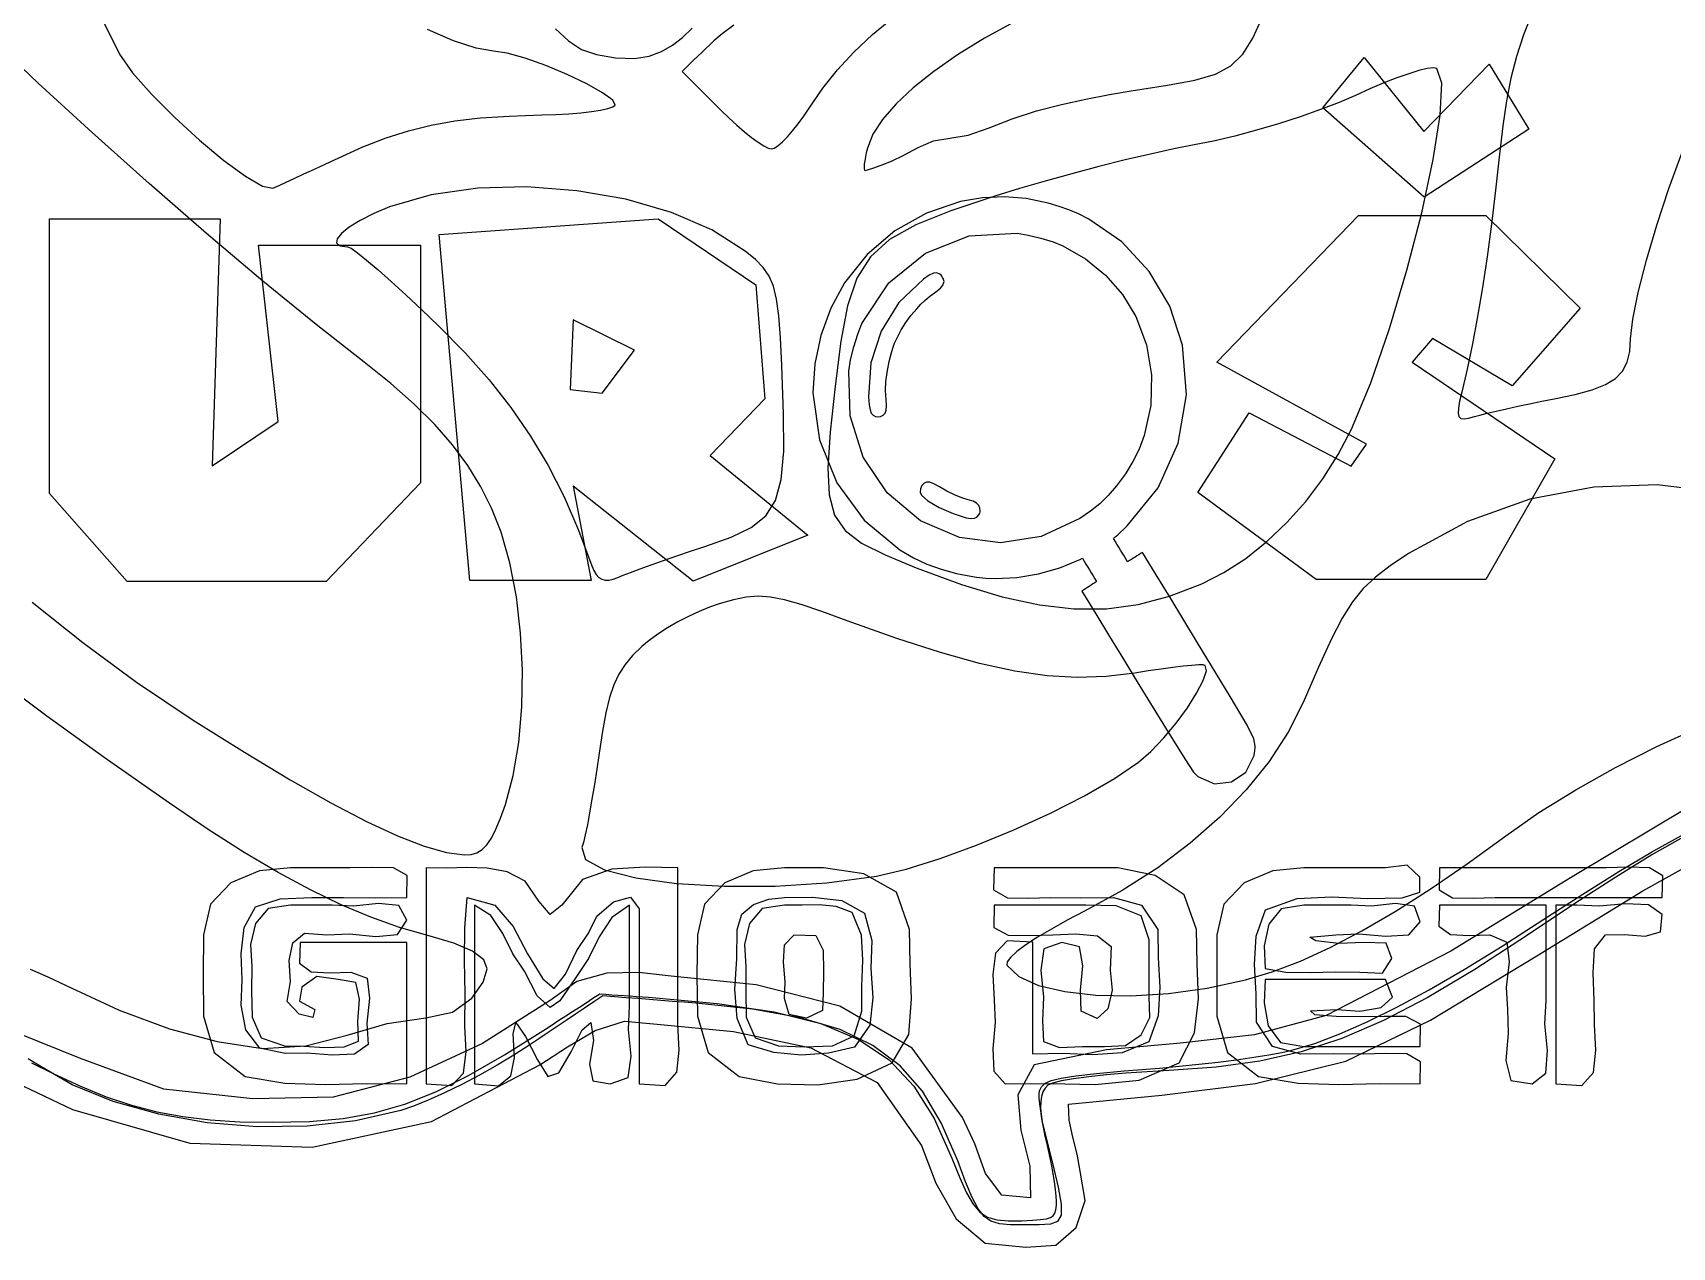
# Model space of a CAD drawing. Extents: x -4.9 to 91.4, y -0.3 to 57.5.
# Drawn here: x 15.66 to 55.58, y -0.35 to 29.22 of the extents above; entities that cross this region are included whole.
import ezdxf

# ---------------------------------------------------------------- set-up
doc = ezdxf.new("R2010")
doc.units = 0
doc.layers.get('0').update_dxf_attribs({"linetype": 'CONTINUOUS'})
for name, color, linetype in [('GMO_detective', 7, 'CONTINUOUS'), ('grapes', 7, 'CONTINUOUS'), ('outer', 7, 'CONTINUOUS'), ('rose', 7, 'CONTINUOUS'), ('uros_logo', 7, 'CONTINUOUS')]:
    doc.layers.add(name, color=color, linetype=linetype)

msp = doc.modelspace()

# ---------------------------------------------------------------- linework, layer by layer
at = {"color": 1}
msp.add_lwpolyline([(15.625498, 4.137417), (16.154733, 3.880057), (16.814911, 3.571817), (17.443651, 3.316653), (18.057569, 3.110887), (18.673278, 2.95084), (19.307394, 2.832757), (19.976527, 2.753064), (20.697291, 2.707979), (21.486302, 2.693692), (22.393879, 2.715652), (23.212145, 2.789259), (23.974922, 2.926022), (24.716033, 3.137477), (25.469302, 3.435133), (26.268547, 3.8305), (27.147586, 4.335113), (28.140247, 4.960482), (28.305543, 5.067956), (28.470839, 5.175403), (28.636137, 5.282877), (28.801433, 5.390324), (28.966729, 5.497798), (29.132024, 5.605272), (29.297323, 5.712719), (29.462619, 5.820193), (29.611394, 5.809874), (29.760169, 5.799555), (29.908947, 5.789237), (30.057722, 5.778918), (30.2065, 5.768599), (30.355275, 5.75828), (30.504053, 5.747962), (30.652828, 5.737643), (32.326272, 5.588973), (33.712567, 5.381487), (34.84815, 5.095817), (35.769471, 4.712594), (36.512977, 4.212479), (37.11511, 3.576156), (37.612317, 2.784285), (38.041045, 1.817524), (38.22955, 1.3431), (38.396637, 0.97525), (38.556496, 0.7013), (38.723313, 0.508578), (38.911276, 0.384436), (39.134571, 0.316252), (39.407388, 0.291382), (39.743914, 0.297467), (40.001427, 0.309902), (40.197507, 0.32419), (40.341094, 0.344563), (40.441128, 0.374884), (40.506546, 0.419175), (40.546297, 0.481485), (40.569316, 0.565781), (40.584556, 0.676191), (40.584556, 0.676165), (40.584556, 0.676165), (40.584556, 0.676139), (40.584556, 0.676139), (40.584556, 0.676112), (40.584556, 0.676112), (40.584556, 0.676086), (40.584693, 0.677514), (40.587339, 0.769007), (40.579534, 0.897992), (40.56223, 1.058514), (40.536301, 1.244596), (40.50267, 1.450336), (40.462242, 1.669781), (40.415921, 1.896979), (40.36461, 2.126002), (40.313951, 2.352591), (40.269501, 2.572857), (40.23203, 2.781322), (40.202312, 2.97251), (40.181119, 3.141023), (40.169213, 3.281384), (40.167361, 3.388091), (40.176357, 3.455797), (40.223199, 3.558429), (40.308789, 3.64172), (40.459268, 3.710618), (40.700766, 3.770122), (41.059417, 3.825209), (41.561352, 3.881009), (42.232698, 3.942419), (43.099594, 4.014412), (43.575177, 4.056428), (44.054539, 4.105217), (44.525293, 4.159033), (44.975061, 4.216315), (45.391459, 4.275318), (45.762109, 4.334425), (46.074624, 4.391919), (46.316625, 4.446212), (46.876621, 4.614169), (47.487393, 4.843457), (48.152793, 5.136086), (48.876674, 5.494094), (49.662889, 5.919438), (50.515292, 6.414129), (51.437732, 6.980179), (52.434063, 7.619571), (53.406686, 8.247612), (54.285841, 8.795696), (55.104964, 9.281788), (55.8975, 9.72396)], dxfattribs=at)
at = {"layer": 'GMO_detective', "color": 7}
for points in [[(21.933539, 8.887348), (21.173342, 8.814825), (20.479833, 8.521852), (19.982464, 8.00364), (19.810672, 7.255398), (19.80874, 6.293215), (19.814053, 5.278697), (20.072224, 4.391575), (20.828875, 3.811556), (21.795699, 3.649181), (22.782397, 3.616876), (23.776076, 3.63619), (24.763846, 3.628782), (24.763846, 4.490106), (24.763846, 5.351431), (24.763846, 6.212755), (24.763846, 7.074053), (24.115178, 7.074053), (23.46651, 7.074053), (22.817842, 7.074053), (22.169173, 7.074053), (22.147724, 6.564095), (22.431819, 6.359704), (22.891707, 6.331129), (23.397627, 6.348592), (23.799478, 6.20368), (23.859797, 5.717217), (23.794684, 5.105342), (23.820234, 4.584113), (23.489802, 4.353475), (22.950656, 4.32617), (22.341268, 4.373954), (21.800114, 4.368663), (21.182123, 4.498546), (20.847769, 4.9413), (20.727998, 5.546137), (20.753755, 6.162246), (20.73263, 6.790208), (20.799792, 7.437987), (21.076531, 7.941066), (21.68414, 8.13482), (22.452935, 8.162416), (23.223084, 8.165062), (23.993687, 8.159506), (24.763845, 8.162151), (24.773399, 8.697747), (24.439417, 8.889782), (23.923009, 8.899307), (23.385287, 8.887136), (23.022347, 8.887136), (22.659407, 8.887136), (22.296467, 8.887401)], [(25.235662, 8.887348), (25.235662, 7.572686), (25.235662, 6.258052), (25.235662, 4.94339), (25.235662, 3.628755), (25.861984, 3.588724), (26.145449, 3.891619), (26.209911, 4.413483), (26.179273, 5.030465), (26.185829, 5.821463), (26.171852, 6.633019), (26.176312, 7.426107), (26.238184, 8.161808), (26.90987, 7.982552), (27.357442, 7.457593), (27.704805, 6.791266), (28.075849, 6.187937), (28.353532, 5.947087), (28.631238, 6.297818), (28.908998, 6.871832), (29.186842, 7.300854), (29.391939, 7.709846), (29.798537, 8.057244), (30.208829, 8.17456), (30.425009, 7.893361), (30.425009, 6.827197), (30.425009, 5.761058), (30.425009, 4.694894), (30.425009, 3.628755), (31.060544, 3.59137), (31.340433, 3.909584), (31.398514, 4.449625), (31.368619, 5.07764), (31.368619, 6.03006), (31.368619, 6.982507), (31.368619, 7.934927), (31.368619, 8.887348), (30.573787, 8.900312), (29.759461, 8.858746), (29.042133, 8.60472), (28.538303, 7.980383), (28.253016, 7.749481), (27.977548, 8.078543), (27.650634, 8.561461), (27.211011, 8.792151), (26.725884, 8.878564), (26.230217, 8.894174), (25.731108, 8.882532), (25.235662, 8.887295), (25.235662, 8.887268)], [(33.963291, 8.887348), (33.203117, 8.814799), (32.50979, 8.521799), (32.012497, 8.00356), (31.840426, 7.255398), (31.827964, 6.292633), (31.843918, 5.278802), (32.102186, 4.391681), (32.858693, 3.811688), (33.789216, 3.629999), (34.777578, 3.608568), (35.729821, 3.743717), (36.581665, 4.142153), (36.991505, 4.832847), (37.052507, 5.696209), (37.020791, 6.554094), (37.00571, 7.38724), (36.694497, 8.292141), (35.895325, 8.73844), (34.917121, 8.883935), (33.96327, 8.887374), (33.963275, 8.887374)], [(39.066337, 8.887348), (39.056839, 8.351672), (39.390984, 8.159691), (39.90758, 8.150166), (40.445417, 8.162337), (41.177693, 8.158103), (41.976057, 8.167364), (42.660725, 7.980568), (43.051919, 7.388245), (43.06237, 6.696122), (43.102177, 5.982753), (43.063328, 5.288222), (42.837816, 4.652693), (42.185877, 4.387342), (41.469285, 4.334796), (40.729992, 4.366572), (40.009955, 4.354137), (40.009955, 5.034195), (40.009955, 5.714254), (40.009955, 6.394312), (40.009955, 7.074397), (39.3842, 7.11464), (39.1014, 6.811983), (39.036963, 6.290913), (39.066343, 5.676048), (39.09161, 5.12246), (39.035077, 4.48709), (39.061297, 3.934455), (39.334794, 3.629126), (40.417797, 3.640503), (41.525805, 3.609758), (42.597582, 3.717047), (43.571894, 4.14255), (43.944671, 4.873117), (44.042267, 5.696712), (44.010576, 6.554491), (43.995494, 7.387584), (43.696648, 8.232319), (42.990356, 8.699176), (42.085187, 8.885205), (41.189732, 8.88785), (40.658885, 8.88785), (40.128039, 8.88785), (39.597192, 8.887718)], [(46.614713, 8.887348), (45.854536, 8.814799), (45.161208, 8.521799), (44.663911, 8.00356), (44.491845, 7.255398), (44.489993, 6.293294), (44.495443, 5.278802), (44.753713, 4.391681), (45.510215, 3.811688), (46.477137, 3.649181), (47.463948, 3.616849), (48.457747, 3.636164), (49.445637, 3.628755), (49.455003, 4.164166), (49.120787, 4.355963), (48.60422, 4.365223), (48.066555, 4.353317), (47.334419, 4.35755), (46.536269, 4.34829), (45.851694, 4.535138), (45.460299, 5.127223), (45.449557, 5.819399), (45.409808, 6.532742), (45.448795, 7.227299), (45.674251, 7.863172), (46.450592, 8.139556), (47.294131, 8.185594), (48.160696, 8.14498), (49.006117, 8.161384), (49.433106, 8.293014), (49.4398, 8.657928), (49.128989, 8.955928), (48.60345, 8.886924), (48.106287, 8.886924), (47.609125, 8.886924), (47.111957, 8.887189)], [(49.917352, 8.887348), (49.906001, 8.355615), (50.230775, 8.160008), (50.737838, 8.146779), (51.273349, 8.162654), (52.290598, 8.162654), (53.307849, 8.162654), (54.3251, 8.162654), (55.342351, 8.162654), (55.353702, 8.694414), (55.028928, 8.89002), (54.521863, 8.903249), (53.986354, 8.887374), (52.969103, 8.887374), (51.951852, 8.887374), (50.9346, 8.887348)], [(21.933539, 7.980436), (21.392002, 7.894658), (21.0816, 7.534745), (20.961265, 7.024655), (20.989927, 6.488292), (20.978545, 5.890493), (21.001876, 5.252371), (21.218621, 4.747943), (21.787472, 4.551251), (22.254475, 4.548606), (22.769499, 4.515242), (23.242791, 4.528735), (23.584599, 4.668488), (23.569653, 5.150162), (23.616658, 5.693775), (23.525582, 6.099302), (23.096394, 6.166717), (22.570901, 6.240245), (22.210834, 5.986351), (22.150239, 5.641282), (22.523165, 5.441177), (22.475443, 5.248058), (22.142286, 5.328359), (21.852166, 5.634111), (21.933537, 6.117373), (21.896951, 6.62987), (21.989949, 7.058601), (22.275783, 7.301012), (22.817721, 7.254552), (23.368362, 7.281142), (24.008854, 7.217854), (24.54031, 7.263653), (24.763855, 7.617322), (24.569921, 7.968477), (24.072131, 8.015784), (23.46568, 7.954427), (22.945773, 7.979563), (22.692714, 7.979563), (22.439655, 7.979536), (22.186596, 7.979536), (21.933537, 7.97951), (21.933538, 7.97951)], [(33.963291, 8.161808), (34.647252, 8.176624), (35.362243, 8.094841), (35.908602, 7.786364), (36.086675, 7.121122), (36.069583, 6.443604), (36.114916, 5.72616), (36.041894, 5.057029), (35.669731, 4.524343), (35.035261, 4.374669), (34.367751, 4.328578), (33.703579, 4.394433), (33.079109, 4.580594), (32.807253, 5.222579), (32.756225, 5.935604), (32.799021, 6.672812), (32.808626, 7.387293), (32.924638, 7.758847), (33.206673, 7.998004), (33.578396, 8.121829)], [(46.614713, 7.980436), (46.061773, 7.888943), (45.756074, 7.51424), (45.64379, 6.987799), (45.6711, 6.441117), (46.1728, 6.34465), (46.763517, 6.337241), (47.383054, 6.358673), (47.971218, 6.348618), (48.530033, 6.321896), (48.755371, 6.680485), (48.613986, 7.054527), (48.072643, 7.074106), (47.461498, 7.049499), (46.904188, 7.109719), (46.759876, 7.197428), (47.387751, 7.255372), (47.954435, 7.282042), (48.608784, 7.221055), (49.167063, 7.256086), (49.445536, 7.570993), (49.305995, 7.954771), (48.844303, 8.016393), (48.262262, 7.957682), (47.761676, 7.980436), (47.474934, 7.980436), (47.188194, 7.980436), (46.901452, 7.980409), (46.614713, 7.980409), (46.614713, 7.980383)], [(52.74767, 7.980436), (52.74767, 6.892522), (52.74767, 5.804609), (52.74767, 4.716669), (52.74767, 3.628755), (53.382289, 3.590841), (53.661991, 3.907891), (53.720432, 4.446185), (53.69128, 5.072057), (53.680459, 5.663718), (53.660509, 6.328722), (53.687571, 6.914588), (53.959732, 7.255398), (54.419088, 7.265982), (54.926905, 7.228067), (55.29679, 7.328106), (55.342351, 7.752444), (55.001703, 7.988744), (54.44425, 8.008323), (53.815891, 7.956941), (53.262512, 7.980489), (53.133803, 7.980489), (53.005094, 7.980489), (52.876385, 7.980489)], [(26.415435, 7.980436), (26.415435, 6.892522), (26.415435, 5.804609), (26.415435, 4.716669), (26.415435, 3.628755), (27.001746, 3.582877), (27.29959, 3.825473), (27.391133, 4.274365), (27.358528, 4.847399), (27.418332, 5.121719), (27.657348, 4.781756), (27.950491, 4.213167), (28.200821, 3.804068), (28.470008, 3.896937), (28.765447, 4.405228), (29.038203, 4.941935), (29.245753, 5.126482), (29.312327, 4.685818), (29.213109, 4.10908), (29.298598, 3.702177), (29.717558, 3.628755), (30.154924, 3.782637), (30.228741, 4.30003), (30.164915, 4.955085), (30.189363, 5.521875), (30.189363, 6.136502), (30.189363, 6.751155), (30.189363, 7.365782), (30.189363, 7.980436), (29.760388, 7.67934), (29.452953, 7.209493), (29.186441, 6.683978), (28.880239, 6.215903), (28.49073, 5.65033), (28.255566, 5.487691), (27.943244, 5.772885), (27.631261, 6.369891), (27.350778, 6.795473), (27.102787, 7.29027), (26.815079, 7.727494)], [(33.963291, 7.980436), (33.421951, 7.894499), (33.111754, 7.534534), (32.991548, 7.024523), (33.020197, 6.488292), (33.025304, 5.892318), (33.032156, 5.252371), (33.248898, 4.747943), (33.817746, 4.551225), (34.447822, 4.528206), (35.128566, 4.555802), (35.662082, 4.796626), (35.850524, 5.394955), (35.846899, 6.008232), (35.871717, 6.63749), (35.837924, 7.247699), (35.61488, 7.799593), (35.223652, 7.944029), (34.807386, 7.984484), (34.38197, 7.977605), (33.963301, 7.980515), (33.963296, 7.980515)], [(39.066337, 7.980436), (39.062025, 7.436902), (39.412576, 7.248228), (39.947966, 7.244524), (40.498161, 7.255372), (41.061083, 7.285031), (41.5859, 7.232353), (41.91659, 6.976713), (41.897169, 6.397169), (41.945554, 5.911712), (41.835897, 5.456946), (41.580016, 5.221705), (41.189729, 5.394743), (41.169938, 5.912691), (41.225689, 6.506151), (41.145504, 6.963695), (40.717919, 7.073841), (40.281417, 6.916308), (40.207263, 6.396455), (40.270485, 5.739204), (40.246117, 5.169556), (40.270961, 4.659096), (40.661822, 4.51466), (41.221482, 4.539001), (41.752731, 4.535032), (42.267813, 4.562046), (42.651888, 4.821735), (42.858398, 5.244116), (42.840803, 5.759233), (42.843978, 6.41868), (42.847761, 7.136838), (42.64867, 7.717493), (42.043224, 7.964402), (41.299838, 7.981071), (40.555359, 7.981071), (39.810597, 7.976837), (39.066361, 7.979483), (39.066361, 7.979483), (39.066361, 7.97951), (39.066358, 7.97951)], [(49.917352, 7.980436), (49.895947, 7.470795), (50.179967, 7.266564), (50.639654, 7.238015), (51.145293, 7.255478), (51.553072, 7.077625), (51.608904, 6.600872), (51.540438, 5.973281), (51.56842, 5.442156), (51.584375, 4.8533), (51.532638, 4.19671), (51.650295, 3.709533), (52.174435, 3.628835), (52.507405, 3.887095), (52.546608, 4.439121), (52.484116, 5.092853), (52.512019, 5.656178), (52.512019, 6.237255), (52.512019, 6.81836), (52.512019, 7.399437), (52.512019, 7.980515), (51.863351, 7.980515), (51.214683, 7.980515), (50.566015, 7.980489)], [(34.199453, 7.255398), (34.722343, 7.243227), (34.908001, 6.885167), (34.916256, 6.362165), (34.906943, 5.85525), (34.892708, 5.410724), (34.499149, 5.224325), (34.07358, 5.317167), (33.963336, 5.710391), (33.98355, 6.112769), (33.937087, 6.588066), (33.962778, 7.010764), (34.199455, 7.255292), (34.199442, 7.255292)], [(45.6711, 6.167114), (45.645674, 5.599292), (45.742842, 5.041154), (46.040038, 4.638008), (46.614707, 4.535165), (47.322415, 4.535165), (48.030124, 4.535165), (48.737832, 4.535165), (49.445542, 4.535165), (49.449907, 5.078857), (49.099451, 5.267743), (48.564088, 5.271712), (48.013728, 5.260599), (47.395688, 5.272241), (46.875459, 5.312484), (46.772468, 5.408342), (47.413881, 5.441971), (47.972895, 5.39514), (48.494444, 5.487241), (48.773085, 5.737987), (48.603368, 6.167008), (47.8703, 6.167008), (47.137233, 6.167008), (46.404165, 6.167008), (45.671097, 6.166982), (45.671097, 6.167035)]]:
    msp.add_lwpolyline(points, close=True, dxfattribs=at)
at = {"layer": 'grapes', "color": 1}
msp.add_lwpolyline([(28.386712, 29.312805), (28.705297, 29.017662), (29.022098, 28.806128), (29.385294, 28.684446), (29.849365, 28.610548), (30.311481, 28.594408), (30.668825, 28.646029), (30.668806, 28.646002), (30.66879, 28.645976), (30.668772, 28.645923), (30.66879, 28.645843), (30.966502, 28.763318), (31.23294, 28.912543), (31.478433, 29.100265), (31.713299, 29.333257)], dxfattribs=at)
at = {"layer": 'outer', "color": 1}
for points in [[(56.040041, 10.395208), (53.104858, 8.644857), (50.190497, 6.856671), (47.156256, 5.293778), (45.413002, 4.81893), (43.610444, 4.621657), (41.803253, 4.460552), (40.046102, 4.094237), (39.645714, 3.36195), (39.720903, 2.50052), (39.936507, 1.626389), (39.957356, 0.856055), (39.258639, 0.915904), (38.860399, 1.447849), (38.595916, 2.172595), (38.29849, 2.810796), (37.073401, 4.499869), (35.313203, 5.517324), (33.271628, 6.04157), (31.202415, 6.250881), (30.405093, 6.342665), (29.633489, 6.325203), (28.90928, 6.122082), (28.254148, 5.656601), (26.604275, 4.609671), (24.838149, 3.790178), (22.969662, 3.305884), (21.012728, 3.264504), (18.849432, 3.498977), (16.814699, 4.24489), (14.793516, 5.061606)], [(15.262593, 3.65061), (16.621318, 3.008493), (19.481164, 2.186724), (22.45977, 2.084806), (25.365313, 2.716419), (28.005971, 4.095136), (28.676155, 4.526857), (29.350181, 4.924949), (30.065628, 5.154157), (30.860081, 5.079201), (32.722099, 4.900025), (34.600685, 4.504844), (36.218908, 3.658812), (37.299834, 2.127113), (37.649817, 1.212687), (38.145328, 0.344536), (38.852628, -0.251041), (39.837984, -0.347666), (40.57067, -0.295649), (41.069058, 0.134193), (41.282714, 0.78684), (41.161189, 1.507195), (41.087433, 1.91505), (40.984301, 2.334811), (40.899563, 2.747402), (40.88099, 3.1338), (43.156027, 3.351631), (45.430258, 3.635), (47.633639, 4.179009), (49.696118, 5.178737), (52.285798, 6.743826), (54.867567, 8.32495), (57.507746, 9.796773)]]:
    msp.add_lwpolyline(points, dxfattribs=at)
at = {"layer": 'rose', "color": 7}
for points in [[(17.320424, 29.59919), (17.7639, 28.697728), (18.087226, 28.243465), (18.554443, 27.712843), (19.114171, 27.150631), (19.715032, 26.601726), (20.305648, 26.110924), (20.834637, 25.723045), (21.25062, 25.482989), (21.502217, 25.435522), (21.558505, 25.460393), (21.668426, 25.510373), (21.825469, 25.582366), (22.023129, 25.673383), (22.254893, 25.780407), (22.514251, 25.900448), (22.794696, 26.030491), (23.089709, 26.167492), (23.697417, 26.437288), (24.262318, 26.657659), (24.807688, 26.833475), (25.356814, 26.969708), (25.932976, 27.071256), (26.55945, 27.143037), (27.259524, 27.189974), (28.056475, 27.216988), (28.39234, 27.228365), (28.710519, 27.246886), (29.003704, 27.271492), (29.264583, 27.301205), (29.485849, 27.335098), (29.660186, 27.372219), (29.780288, 27.411615), (29.838845, 27.452282), (29.781891, 27.577403), (29.534262, 27.75896), (29.146547, 27.974437), (28.669326, 28.201264), (28.153191, 28.416979), (27.648718, 28.598986), (27.206493, 28.724742), (26.877106, 28.771759), (26.455097, 28.838566), (25.904962, 29.022875), (25.270417, 29.300608)], [(32.725734, 29.404271), (32.443191, 29.192499), (32.240095, 29.018139), (32.143675, 28.925481), (32.047253, 28.832824), (31.950834, 28.740141), (31.854414, 28.647484), (31.757995, 28.554827), (31.661573, 28.462143), (31.565153, 28.369486), (31.468734, 28.276803), (31.586651, 28.158878), (31.704567, 28.04098), (31.822487, 27.923055), (31.940404, 27.80513), (32.058321, 27.687232), (32.176237, 27.569307), (32.294157, 27.451382), (32.412074, 27.333458), (32.607445, 27.143963), (32.801059, 26.967195), (32.987868, 26.80699), (33.162826, 26.667237), (33.32088, 26.551799), (33.456982, 26.464566), (33.566083, 26.409374), (33.643135, 26.390059), (33.713889, 26.410432), (33.804943, 26.468482), (33.912509, 26.560239), (34.03281, 26.68163), (34.162056, 26.828633), (34.296467, 26.997119), (34.432257, 27.183068), (34.565763, 27.382326), (34.897005, 27.868418), (35.251123, 28.317628), (35.648234, 28.747443), (36.108461, 29.175327), (36.651922, 29.618716)], [(39.561584, 29.486795), (38.834692, 29.084284), (38.178589, 28.678916), (37.597794, 28.27458), (37.096814, 27.875165), (36.680167, 27.484561), (36.352364, 27.10663), (36.117917, 26.745262), (35.981344, 26.404373), (35.954574, 26.295206), (35.933063, 26.193395), (35.917029, 26.101108), (35.906684, 26.020595), (35.902266, 25.954106), (35.904118, 25.903861), (35.912214, 25.872085), (35.926898, 25.860972), (35.984784, 25.877112), (36.116721, 25.923361), (36.314251, 25.996518), (36.568909, 26.093276), (36.872236, 26.241046), (37.215771, 26.426334), (37.591048, 26.58474), (37.989608, 26.651865), (37.989613, 26.651865), (37.989616, 26.651865), (37.989621, 26.651865), (37.989624, 26.651865), (37.989629, 26.651865), (37.989632, 26.651865), (37.989637, 26.651865), (37.989483, 26.651865), (38.436156, 26.726371), (38.949328, 26.90597), (39.510869, 27.124728), (40.102649, 27.316762), (40.706539, 27.467151), (41.30441, 27.601771), (41.878135, 27.71586), (42.409582, 27.804707), (43.288023, 27.938612), (43.958101, 28.06503), (44.460722, 28.213541), (44.836784, 28.413698), (45.127194, 28.695003), (45.372857, 29.087036), (45.614675, 29.619325)], [(52.177599, 29.720951), (51.962065, 29.167284), (51.790088, 28.64116), (51.65356, 28.114957), (51.544372, 27.560999), (51.454409, 26.951611), (51.375563, 26.259117), (51.281437, 25.389511), (51.180798, 24.557476), (51.073964, 23.76505), (50.961255, 23.014215), (50.842988, 22.307011), (50.719486, 21.645473), (50.591068, 21.031561), (50.458054, 20.467337), (50.406487, 20.248606), (50.376285, 20.079696), (50.36967, 19.956374), (50.388905, 19.874326), (50.436194, 19.829347), (50.513781, 19.817176), (50.623895, 19.83358), (50.768768, 19.874168), (50.89844, 19.911289), (51.076287, 19.956638), (51.294349, 20.008496), (51.544666, 20.065064), (51.819282, 20.124622), (52.110236, 20.18537), (52.409573, 20.245563), (52.709327, 20.303375), (53.219621, 20.410584), (53.63195, 20.524698), (53.955641, 20.653101), (54.200024, 20.803066), (54.374426, 20.981925), (54.488181, 21.197057), (54.550615, 21.455714), (54.571067, 21.765276), (54.621015, 22.243802), (54.754593, 22.89801), (54.956377, 23.678716), (55.210959, 24.536627), (55.502921, 25.422558), (55.816844, 26.287242)], [(15.640577, 15.356435), (16.870624, 14.371233), (18.18545, 13.407409), (19.563611, 12.484754), (20.810808, 11.702302), (21.926397, 11.031954), (22.916044, 10.470905), (23.785422, 10.016324), (24.540207, 9.665434), (25.186063, 9.415403), (25.728662, 9.263426), (26.173678, 9.206673), (26.331237, 9.216198), (26.470989, 9.256521), (26.597047, 9.332747), (26.713522, 9.449984), (26.824528, 9.613232), (26.934179, 9.827624), (27.046587, 10.098213), (27.165874, 10.43), (27.358552, 11.13911), (27.491492, 11.94003), (27.565149, 12.803841), (27.579992, 13.701678), (27.536471, 14.604674), (27.435048, 15.483911), (27.276185, 16.310549), (27.06034, 17.055668), (26.834783, 17.624707), (26.566154, 18.164642), (26.248645, 18.682696), (25.876448, 19.186066), (25.443751, 19.681974), (24.944752, 20.177618), (24.373639, 20.68022), (23.724603, 21.197004), (22.556118, 22.113653), (21.26192, 23.173177), (19.890054, 24.333242), (18.488575, 25.551516), (17.105527, 26.785691), (15.78896, 27.99346), (14.586924, 29.132491)], [(56.697682, 18.031081), (55.219831, 18.21195), (53.675186, 18.155461), (52.115705, 17.859525), (50.593344, 17.321945), (49.160059, 16.540604), (48.713778, 16.238873), (48.354924, 15.966643), (48.057758, 15.687508), (47.79654, 15.365034), (47.545532, 14.962841), (47.278996, 14.444469), (46.971196, 13.773539), (46.59639, 12.913617), (46.230953, 12.190141), (45.766832, 11.479602), (45.210447, 10.788114), (44.568222, 10.121814), (43.846571, 9.48684), (43.051919, 8.889279), (42.190682, 8.335295), (41.269281, 7.830999), (40.845152, 7.610681), (40.462162, 7.397823), (40.126562, 7.19674), (39.844601, 7.01177), (39.622526, 6.847226), (39.466591, 6.707473), (39.383038, 6.596824), (39.378117, 6.519619), (39.672413, 6.241753), (40.153055, 6.026515), (40.788663, 5.875808), (41.547861, 5.791618), (42.399266, 5.775743), (43.311504, 5.830379), (44.253193, 5.957379), (45.192961, 6.158753), (45.841635, 6.35473), (46.528961, 6.618784), (47.256147, 6.951577), (48.024407, 7.35377), (48.834952, 7.826025), (49.688995, 8.369056), (50.587742, 8.983471), (51.532408, 9.670011), (52.336677, 10.230928), (53.236157, 10.788617), (54.203, 11.32961), (55.209361, 11.840467), (56.22739, 12.307721)], [(15.588866, 6.418124), (16.021889, 6.23498), (16.469812, 6.019953), (17.761505, 5.421783), (18.984708, 4.967626), (20.145583, 4.6569), (21.250297, 4.489101), (22.305018, 4.55149), (23.315914, 4.814247), (24.289147, 5.101135), (25.230888, 5.23594), (25.230894, 5.23594), (25.230899, 5.23594), (25.230904, 5.23594), (25.23091, 5.23594), (25.230915, 5.23594), (25.23092, 5.23594), (25.230925, 5.23594), (25.230928, 5.235887), (25.880988, 5.377624), (26.346678, 5.712957), (26.62813, 6.107027), (26.725476, 6.425083), (26.638838, 6.649317), (26.368348, 6.855745), (25.914135, 7.050029), (25.276328, 7.23783), (24.588359, 7.436585), (23.887866, 7.685611), (23.167113, 7.988955), (22.418358, 8.350508), (21.633871, 8.774238), (20.805911, 9.264141), (19.926743, 9.824158), (18.988629, 10.458258), (17.391057, 11.577868), (15.996367, 12.582518), (14.790346, 13.483688)], [(55.904715, 9.668054), (55.088624, 9.201487), (54.208035, 8.660309), (53.215041, 8.018271), (52.061728, 7.249128), (50.776149, 6.411457), (49.617214, 5.72227), (48.54934, 5.168127), (47.536947, 4.735587), (46.544444, 4.41126), (45.536255, 4.181682), (44.476795, 4.033409), (43.33048, 3.953029), (42.792741, 3.925459), (42.279003, 3.890005), (41.801366, 3.848095), (41.371945, 3.801237), (41.002843, 3.750887), (40.706171, 3.698553), (40.494034, 3.645662), (40.378541, 3.593725), (40.310458, 3.522658), (40.258528, 3.43254), (40.222762, 3.323479), (40.203183, 3.195633), (40.19977, 3.04908), (40.212549, 2.88398), (40.241539, 2.700439), (40.286746, 2.498588), (40.48916, 1.699547), (40.629744, 1.110029), (40.701732, 0.698311), (40.698345, 0.432616), (40.612845, 0.281248), (40.43845, 0.21243), (40.168398, 0.194438), (39.795926, 0.194438), (39.458489, 0.198407), (39.195959, 0.221955), (38.99027, 0.28265), (38.823347, 0.397876), (38.677125, 0.585069), (38.533533, 0.861638), (38.374502, 1.245098), (38.181965, 1.752834), (38.181952, 1.752834), (38.181939, 1.752834), (38.181925, 1.752834), (38.18191, 1.752834), (38.181896, 1.752834), (38.181883, 1.752834), (38.18187, 1.752834), (38.181783, 1.754924), (37.782352, 2.681653), (37.323183, 3.448177), (36.777324, 4.070768), (36.117824, 4.565565), (35.317732, 4.948841), (34.350101, 5.236787), (33.187977, 5.445622), (31.804413, 5.59154), (31.521227, 5.614029), (31.238041, 5.636519), (30.954855, 5.659009), (30.671669, 5.681498), (30.388483, 5.703988), (30.105297, 5.726477), (29.82211, 5.748967), (29.538924, 5.771457), (29.316534, 5.622337), (29.094141, 5.473192), (28.871751, 5.324073), (28.649358, 5.174927), (28.426968, 5.025808), (28.204578, 4.876689), (27.982185, 4.727543), (27.759795, 4.578424), (27.37462, 4.33051), (26.961582, 4.083283), (26.533555, 3.843306), (26.103426, 3.617114), (25.684067, 3.411242), (25.288367, 3.232251), (24.9292, 3.086704), (24.619447, 2.981161), (23.513968, 2.729463), (22.335617, 2.599103), (21.120426, 2.585345), (19.904434, 2.683929), (18.723673, 2.890092), (17.614175, 3.199284), (16.611973, 3.606901), (15.753104, 4.108366), (15.539202, 4.236212)]]:
    msp.add_lwpolyline(points, dxfattribs=at)
for points in [[(44.124071, 15.802231), (44.665282, 16.076472), (45.196194, 16.42125), (45.709795, 16.829343), (46.199071, 17.293502), (46.657009, 17.806502), (47.076593, 18.361095), (47.450814, 18.950058), (47.772658, 19.566166), (48.24359, 20.698609), (48.701621, 22.021261), (49.123065, 23.434082), (49.484234, 24.837062), (49.761449, 26.130159), (49.93102, 27.213337), (49.96926, 27.986581), (49.852489, 28.349881), (49.766846, 28.364433), (49.618505, 28.345912), (49.415609, 28.29707), (49.166298, 28.220658), (48.878714, 28.119296), (48.560995, 27.995736), (48.221283, 27.852676), (47.867721, 27.692762), (47.47446, 27.521629), (47.020975, 27.346369), (46.523381, 27.171929), (45.9978, 27.003284), (45.460344, 26.845381), (44.927137, 26.703141), (44.414295, 26.581538), (43.93794, 26.485521), (43.44333, 26.388895), (42.878188, 26.26552), (42.262294, 26.120476), (41.615433, 25.958842), (40.957393, 25.785698), (40.30796, 25.606126), (39.686917, 25.425177), (39.114052, 25.247933), (38.015569, 24.880189), (37.164426, 24.538903), (36.523912, 24.180631), (36.057306, 23.762007), (35.727897, 23.239614), (35.498967, 22.570059), (35.3338, 21.709926), (35.195683, 20.615794), (35.07803, 19.49158), (35.022434, 18.624991), (35.049977, 17.968824), (35.181739, 17.475985), (35.438811, 17.099271), (35.842274, 16.791534), (36.413213, 16.505652), (37.172712, 16.194449), (38.273204, 15.78879), (39.265733, 15.487404), (40.171197, 15.289072), (41.0105, 15.192631), (41.804539, 15.196865), (42.574214, 15.300687), (43.340426, 15.502855)], [(32.019144, 16.709249), (32.662999, 16.937373), (33.152933, 17.17092), (33.507454, 17.45331), (33.745065, 17.828039), (33.884276, 18.338606), (33.943587, 19.028454), (33.941471, 19.941107), (33.896505, 21.119984), (33.862456, 21.794381), (33.823358, 22.322383), (33.770743, 22.730555), (33.696136, 23.045462), (33.591062, 23.293615), (33.447049, 23.501604), (33.255626, 23.695967), (33.008315, 23.903268), (32.196145, 24.423677), (31.209834, 24.845846), (30.097798, 25.163795), (28.908459, 25.37144), (27.690234, 25.462854), (26.491542, 25.431951), (25.360804, 25.272724), (24.346437, 24.979196), (23.958285, 24.815101), (23.627929, 24.647752), (23.363576, 24.484848), (23.173433, 24.334195), (23.065719, 24.203491), (23.048627, 24.100568), (23.130386, 24.033099), (23.3192, 24.009022), (23.405759, 23.969863), (23.564702, 23.857654), (23.78696, 23.680251), (24.06346, 23.445539), (24.385137, 23.161376), (24.742918, 22.835595), (25.127735, 22.476132), (25.530518, 22.090793), (26.18446, 21.42743), (26.772653, 20.764358), (27.301391, 20.091761), (27.776951, 19.399849), (28.205621, 18.67878), (28.593679, 17.918765), (28.947417, 17.109934), (29.273116, 16.242524), (29.321839, 16.123647), (29.377079, 16.029535), (29.439901, 15.959685), (29.511368, 15.913647), (29.592537, 15.890893), (29.684477, 15.891025), (29.788246, 15.913515), (29.904907, 15.957886), (30.031216, 16.010379), (30.214286, 16.080864), (30.445447, 16.166271), (30.716026, 16.263532), (31.017352, 16.369551), (31.340755, 16.481258), (31.677559, 16.595558)], [(36.204123, 8.687296), (36.927282, 8.857185), (37.753092, 9.112931), (38.640842, 9.436834), (39.549831, 9.811167), (40.439347, 10.218307), (41.268691, 10.640529), (41.997155, 11.060132), (42.58403, 11.459467), (42.886996, 11.723019), (43.198876, 12.049673), (43.500967, 12.412364), (43.774554, 12.783945), (44.000934, 13.137269), (44.161393, 13.445244), (44.237228, 13.680723), (44.20973, 13.816587), (44.159234, 13.826641), (44.047771, 13.826641), (43.88238, 13.814999), (43.670102, 13.793833), (43.417983, 13.763749), (43.133064, 13.725544), (42.822382, 13.680009), (42.492982, 13.627965), (41.797609, 13.543378), (41.093381, 13.520624), (40.359078, 13.563751), (39.573469, 13.67649), (38.715339, 13.862704), (37.763453, 14.126229), (36.696592, 14.470954), (35.493532, 14.900717), (34.871145, 15.127332), (34.369686, 15.296771), (33.961881, 15.412712), (33.620455, 15.478752), (33.318136, 15.498595), (33.027648, 15.475841), (32.721721, 15.414061), (32.373074, 15.316933), (32.135251, 15.235891), (31.882553, 15.132148), (31.622711, 15.009963), (31.363464, 14.873623), (31.112544, 14.727441), (30.877689, 14.575676), (30.666634, 14.422588), (30.487114, 14.272517), (30.264084, 14.0545), (30.079883, 13.836722), (29.92838, 13.603888), (29.803447, 13.340707), (29.69895, 13.031912), (29.608756, 12.662236), (29.526738, 12.216387), (29.446765, 11.679045), (29.391507, 11.292912), (29.333663, 10.916304), (29.274955, 10.558641), (29.217093, 10.229288), (29.161798, 9.93769), (29.110781, 9.693268), (29.065762, 9.505441), (29.028456, 9.383627), (29.117798, 9.090124), (29.579493, 8.841945), (30.342736, 8.645942), (31.336728, 8.508941), (32.490665, 8.437847), (33.733744, 8.440493), (34.995166, 8.521747)]]:
    msp.add_lwpolyline(points, close=True, dxfattribs=at)
at = {"layer": 'uros_logo', "color": 1}
for points in [[(47.076632, 27.39331), (48.077087, 28.618118), (49.532894, 26.817226), (51.124147, 28.453168), (52.090869, 26.867249), (49.542714, 25.217244)], [(45.425767, 11.852039), (45.390922, 12.029334), (45.229195, 12.3573), (44.815441, 13.060102), (44.024514, 14.361909), (43.688372, 14.913586), (43.352228, 15.465262), (43.016086, 16.016938), (42.679945, 16.568614), (42.635028, 16.540076), (42.590109, 16.511537), (42.545192, 16.482998), (42.500276, 16.454459), (42.455359, 16.42592), (42.410439, 16.397382), (42.365523, 16.368843), (42.320606, 16.340304), (42.277122, 16.411321), (42.233635, 16.482338), (42.19015, 16.553355), (42.146666, 16.624372), (42.103179, 16.69539), (42.059691, 16.766407), (42.016204, 16.837421), (41.972716, 16.908438), (41.989131, 16.921633), (42.005547, 16.934828), (42.021929, 16.948023), (42.038345, 16.961218), (42.080263, 16.99732), (42.145888, 17.05654), (42.226228, 17.130668), (42.312291, 17.211494), (43.064446, 18.141259), (43.551857, 19.224919), (43.755875, 20.401458), (43.65784, 21.609863), (43.346008, 22.559094), (42.845449, 23.408648), (42.17984, 24.126703), (41.372857, 24.681435), (41.120375, 24.809197), (40.891855, 24.908323), (40.656008, 24.991074), (40.381545, 25.069699), (39.847556, 25.179142), (39.31894, 25.221799), (38.788937, 25.19777), (38.250774, 25.107199), (37.419795, 24.828027), (36.652896, 24.392019), (35.978739, 23.819234), (35.425981, 23.129733), (35.089155, 22.513383), (34.845064, 21.848714), (34.69921, 21.154886), (34.657094, 20.45107), (34.816624, 19.309316), (35.239713, 18.26157), (35.901192, 17.353216), (36.775895, 16.62965), (37.104969, 16.438247), (37.433527, 16.283311), (37.776929, 16.158452), (38.150533, 16.057271), (38.411067, 16.001634), (38.64023, 15.9645), (38.863021, 15.94265), (39.104441, 15.932874), (39.620286, 15.957418), (40.150386, 16.04554), (40.667096, 16.191055), (41.142761, 16.3878), (41.161498, 16.397061), (41.180235, 16.406322), (41.198972, 16.415582), (41.217709, 16.424843), (41.260974, 16.353687), (41.30424, 16.282527), (41.347508, 16.211368), (41.390773, 16.140212), (41.434042, 16.069055), (41.47731, 15.997899), (41.520582, 15.926743), (41.56385, 15.855587), (41.519146, 15.826715), (41.474446, 15.797843), (41.429745, 15.768971), (41.385041, 15.7401), (41.340334, 15.711228), (41.295623, 15.682356), (41.250916, 15.653485), (41.206209, 15.624613), (41.542998, 15.073124), (41.879783, 14.521633), (42.216572, 13.970141), (42.553361, 13.418652), (43.307197, 12.186673), (43.725676, 11.514449), (43.926731, 11.21748), (44.028303, 11.111272), (44.434069, 10.934334), (44.84992, 10.979306), (45.198222, 11.217431), (45.401331, 11.619952), (45.412939, 11.68189), (45.421376, 11.74627), (45.425823, 11.805481), (45.425555, 11.851906), (45.425601, 11.851915), (45.425646, 11.851924), (45.425695, 11.851936)], [(53.343361, 22.511047), (51.684384, 20.618589), (49.742477, 21.773109), (49.253788, 21.201801), (52.726067, 18.845156), (51.041367, 15.905301), (46.913215, 15.905301), (44.032509, 18.023899), (45.279955, 19.963968), (47.761995, 18.666621), (48.134943, 19.202224), (44.49548, 21.201801), (47.942037, 24.772475), (51.041367, 24.772475)], [(16.061431, 24.689159), (20.215306, 24.689159), (20.022402, 18.678524), (21.629938, 19.749727), (21.154107, 24.046437), (25.102218, 24.046437), (25.102218, 18.261945), (22.800225, 15.85769), (17.951895, 15.85769), (16.061431, 18.000096)], [(30.889326, 24.689159), (33.26848, 23.082355), (33.487105, 20.309133), (32.149635, 18.928473), (34.528789, 16.988404), (31.738105, 15.869593), (28.818819, 18.178629), (29.256069, 15.881495), (26.298201, 15.881495), (25.552304, 24.308289)], [(42.723567, 19.416513), (42.59829, 19.083953), (42.448757, 18.777305), (42.267551, 18.483059), (42.047252, 18.187705), (41.844562, 17.952785), (41.639341, 17.751307), (41.414795, 17.568244), (41.154128, 17.388561), (40.214079, 16.952735), (39.219808, 16.798498), (38.22353, 16.926542), (37.277462, 17.337552), (36.463196, 18.016463), (35.882307, 18.887686), (35.561837, 19.894863), (35.528828, 20.981631), (35.574264, 21.256944), (35.650528, 21.569067), (35.746313, 21.877271), (35.850313, 22.14083), (36.503334, 23.132778), (37.396808, 23.855826), (38.462291, 24.270226), (39.631335, 24.33624), (39.894311, 24.293211), (40.202559, 24.218798), (40.502989, 24.12745), (40.742512, 24.033629), (41.293017, 23.716104), (41.779914, 23.315662), (42.192639, 22.842569), (42.520628, 22.307081), (42.780376, 21.619084), (42.90231, 20.88623), (42.884129, 20.141141), (42.723573, 19.416434), (42.723567, 19.416453), (42.723563, 19.416474), (42.723557, 19.416492)], [(37.829259, 23.236722), (37.81513, 23.261266), (37.798619, 23.293055), (37.774794, 23.319112), (37.748772, 23.339268), (37.672298, 23.369871), (37.589209, 23.362698), (37.484847, 23.313417), (37.344555, 23.217665), (36.74947, 22.64836), (36.317079, 21.956756), (36.064784, 21.180156), (36.009986, 20.355872), (36.025084, 20.162462), (36.045812, 20.03625), (36.077018, 19.958202), (36.123537, 19.909296), (36.182275, 19.876357), (36.240271, 19.864796), (36.29957, 19.874541), (36.362216, 19.905531), (36.414543, 19.954453), (36.443374, 20.026042), (36.451196, 20.132277), (36.440497, 20.285146), (36.424824, 20.511352), (36.43054, 20.724392), (36.459714, 20.950341), (36.514423, 21.215289), (36.560498, 21.404889), (36.600636, 21.54288), (36.645322, 21.660848), (36.705042, 21.79039), (36.807443, 21.984151), (36.921659, 22.167713), (37.047065, 22.340141), (37.183037, 22.500491), (37.285429, 22.608512), (37.382351, 22.699805), (37.496517, 22.794377), (37.650639, 22.912218), (37.758863, 23.001397), (37.819939, 23.076563), (37.850252, 23.162464), (37.829242, 23.236734), (37.829247, 23.236731), (37.829252, 23.236725), (37.829257, 23.236722)], [(28.818819, 22.225393), (28.741657, 20.535276), (29.526135, 20.440057), (30.310613, 21.487455)], [(38.723629, 17.643867), (38.696867, 17.712203), (38.641852, 17.768049), (38.556477, 17.812912), (38.438636, 17.848299), (38.278846, 17.895456), (38.102427, 17.965656), (37.918213, 18.05498), (37.735034, 18.159505), (37.598525, 18.238491), (37.503573, 18.277125), (37.432588, 18.279849), (37.367981, 18.250766), (37.308087, 18.19229), (37.274746, 18.116645), (37.270439, 18.034509), (37.297652, 17.956556), (37.452085, 17.820611), (37.731591, 17.661829), (38.067612, 17.514329), (38.39159, 17.412216), (38.504299, 17.393028), (38.586959, 17.396842), (38.64777, 17.425532), (38.694931, 17.480951), (38.720856, 17.524077), (38.732261, 17.554489), (38.732018, 17.588757), (38.722996, 17.643461), (38.723154, 17.643589), (38.723311, 17.643719), (38.723469, 17.643846)]]:
    msp.add_lwpolyline(points, close=True, dxfattribs=at)

doc.saveas('drawing.dxf')
